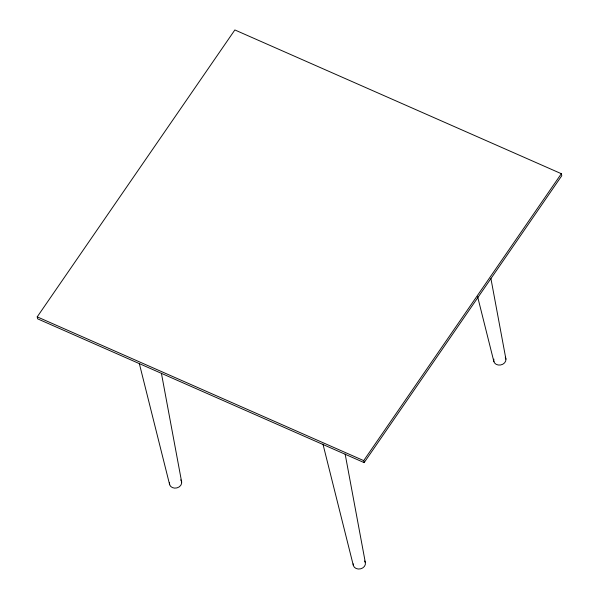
<?xml version="1.0" encoding="UTF-8"?>
<svg xmlns="http://www.w3.org/2000/svg" width="599" height="599" viewBox="0 0 599 599"><rect width="100%" height="100%" fill="white"/><g stroke="black" fill="none" stroke-linecap="round" stroke-linejoin="round"><path stroke-width="0.9" d="M37.22 316.856L234.86 29.95L561.345 173.71L561.78 175.717L364.14 462.615L37.655 318.855L37.22 316.856L363.698 460.616L364.14 462.615M363.698 460.616L561.345 173.71M477.613 296.655L493.905 361.721M322.943 444.076L353.313 565.359M139.357 363.675L169.667 484.763M490.933 278.632L505.938 359.183M345.136 454.012L365.315 562.416M161.416 373.297L181.699 482.232M505.271 357.221A6.185 5.106 -12.3 0 1 500.524 365.001A6.185 5.106 -12.3 0 1 493.853 359.108M364.641 560.978A6.185 5.106 -12.3 0 1 360.62 568.825A6.185 5.106 -12.3 0 1 353.2 563.831M180.733 479.844A6.185 5.106 -12.3 0 1 176.892 487.915A6.185 5.106 -12.3 0 1 169.502 482.674"/></g></svg>
